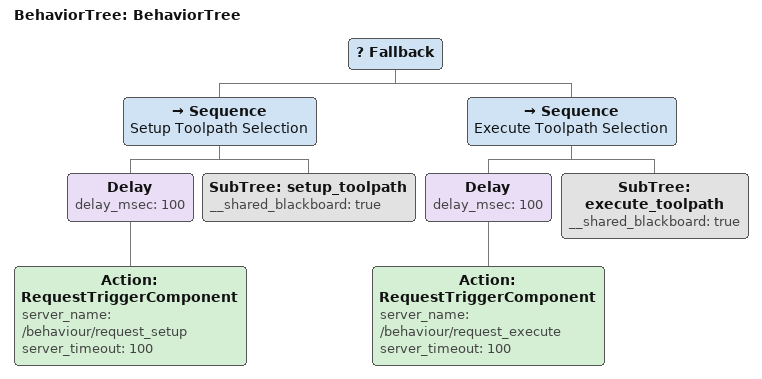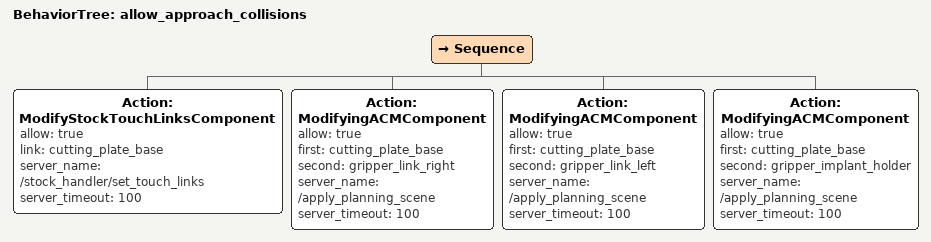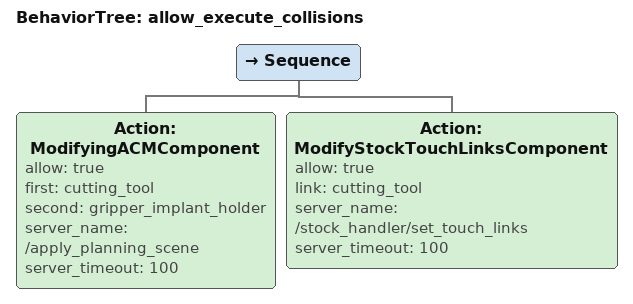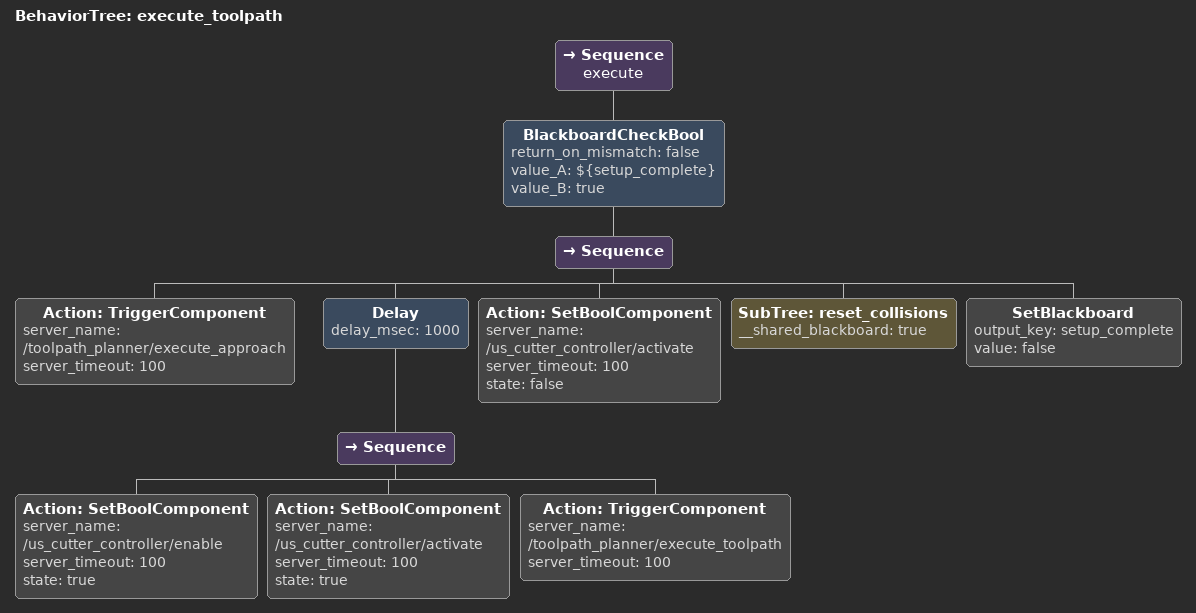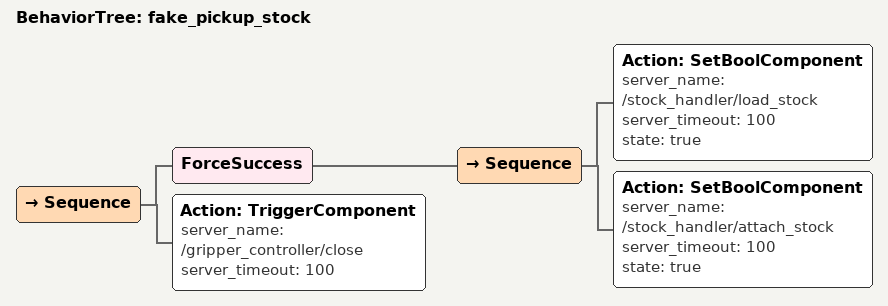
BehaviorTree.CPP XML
<BehaviorTree ID="BehaviorTree">
    <Fallback>
        <Sequence name="Setup Toolpath Selection">
            <Delay delay_msec="100">
                <Action ID="RequestTriggerComponent" server_name="/behaviour/request_setup" server_timeout="100"/>
            </Delay>
            <SubTree ID="setup_toolpath" __shared_blackboard="true"/>
        </Sequence>
        <Sequence name="Execute Toolpath Selection">
            <Delay delay_msec="100">
                <Action ID="RequestTriggerComponent" server_name="/behaviour/request_execute" server_timeout="100"/>
            </Delay>
            <SubTree ID="execute_toolpath" __shared_blackboard="true"/>
        </Sequence>
    </Fallback>
</BehaviorTree>

<BehaviorTree ID="allow_approach_collisions">
    <Sequence>
        <Action ID="ModifyStockTouchLinksComponent" allow="true" link="cutting_plate_base" server_name="/stock_handler/set_touch_links" server_timeout="100"/>
        <Action ID="ModifyingACMComponent" allow="true" first="cutting_plate_base" second="gripper_link_right" server_name="/apply_planning_scene" server_timeout="100"/>
        <Action ID="ModifyingACMComponent" allow="true" first="cutting_plate_base" second="gripper_link_left" server_name="/apply_planning_scene" server_timeout="100"/>
        <Action ID="ModifyingACMComponent" allow="true" first="cutting_plate_base" second="gripper_implant_holder" server_name="/apply_planning_scene" server_timeout="100"/>
    </Sequence>
</BehaviorTree>

<BehaviorTree ID="allow_execute_collisions">
    <Sequence>
        <Action ID="ModifyingACMComponent" allow="true" first="cutting_tool" second="gripper_implant_holder" server_name="/apply_planning_scene" server_timeout="100"/>
        <Action ID="ModifyStockTouchLinksComponent" allow="true" link="cutting_tool" server_name="/stock_handler/set_touch_links" server_timeout="100"/>
    </Sequence>
</BehaviorTree>

<BehaviorTree ID="execute_toolpath">
    <Sequence name="execute">
        <BlackboardCheckBool return_on_mismatch="false" value_A="${setup_complete}" value_B="true">
            <Sequence>
                <Action ID="TriggerComponent" server_name="/toolpath_planner/execute_approach" server_timeout="100"/>
                <Delay delay_msec="1000">
                    <Sequence>
                        <Action ID="SetBoolComponent" server_name="/us_cutter_controller/enable" server_timeout="100" state="true"/>
                        <Action ID="SetBoolComponent" server_name="/us_cutter_controller/activate" server_timeout="100" state="true"/>
                        <Action ID="TriggerComponent" server_name="/toolpath_planner/execute_toolpath" server_timeout="100"/>
                    </Sequence>
                </Delay>
                <Action ID="SetBoolComponent" server_name="/us_cutter_controller/activate" server_timeout="100" state="false"/>
                <SubTree ID="reset_collisions" __shared_blackboard="true"/>
                <SetBlackboard output_key="setup_complete" value="false"/>
            </Sequence>
        </BlackboardCheckBool>
    </Sequence>
</BehaviorTree>

<BehaviorTree ID="fake_pickup_stock">
    <Sequence>
        <ForceSuccess>
            <Sequence>
                <Action ID="SetBoolComponent" server_name="/stock_handler/load_stock" server_timeout="100" state="true"/>
                <Action ID="SetBoolComponent" server_name="/stock_handler/attach_stock" server_timeout="100" state="true"/>
            </Sequence>
        </ForceSuccess>
        <Action ID="TriggerComponent" server_name="/gripper_controller/close" server_timeout="100"/>
    </Sequence>
</BehaviorTree>
